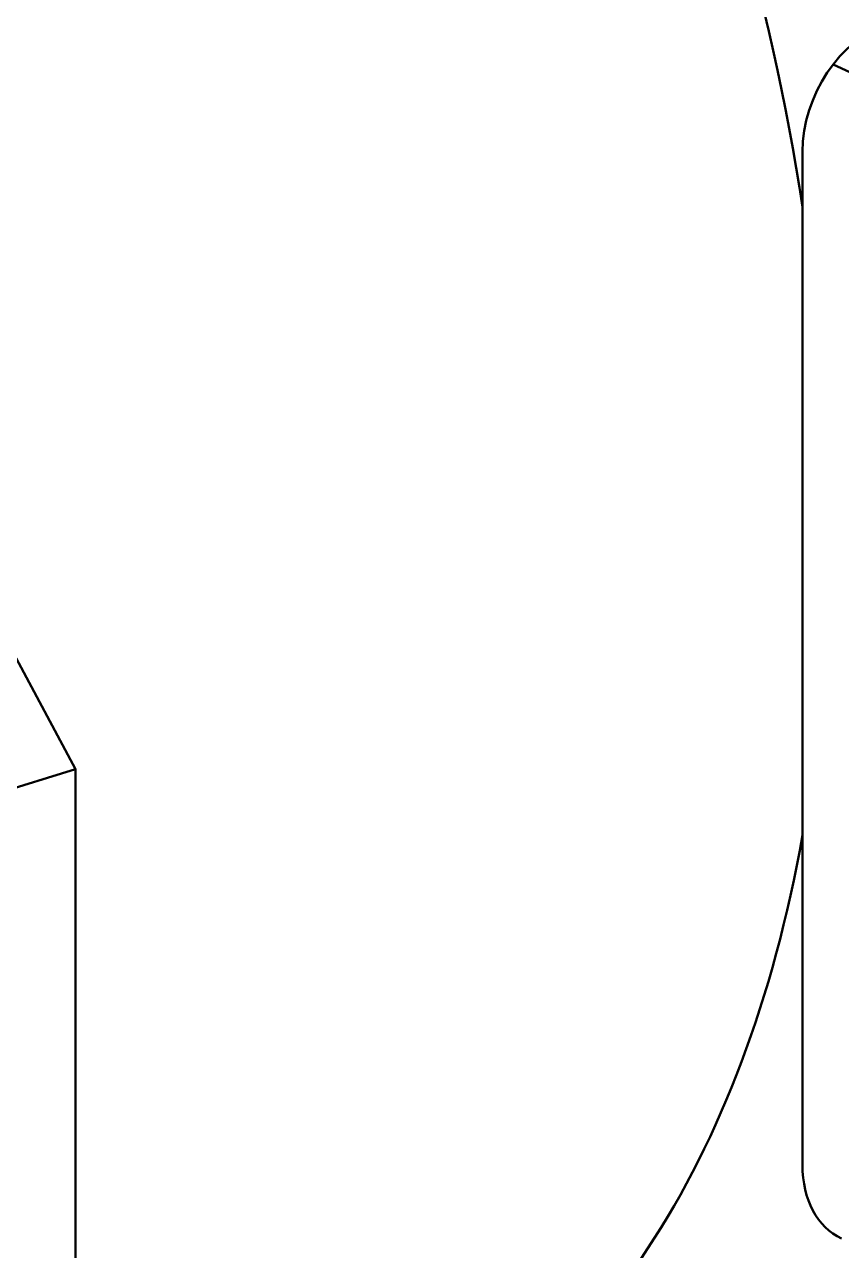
# Model space of a CAD drawing. Header units: inches. Extents: x -122986 to 27550, y -4965 to 6170.
# Drawn here: x 2837.7 to 2875.1, y 686.6 to 742.7 of the extents above; entities that cross this region are included whole.
import ezdxf

# ---------------------------------------------------------------- set-up
doc = ezdxf.new("R2010")
doc.units = ezdxf.units.IN
doc.header["$LTSCALE"] = 2
doc.header["$MEASUREMENT"] = 0
doc.layers.add('1 Đậm', color=7, linetype='Continuous', lineweight=50)

msp = doc.modelspace()

# ---------------------------------------------------------------- linework, layer by layer
at = {"layer": '1 Đậm', "lineweight": 50}
for p, q in [((2877.221, 739.691), (2874.697, 740.856)), ((2840.046, 708.627), (2824.266, 738.151)), ((2873.299, 690.524), (2873.299, 736.866)), ((2840.046, 708.627), (2835.392, 707.206)), ((2840.046, 601.112), (2840.046, 708.627))]:
    msp.add_line(p, q, dxfattribs=at)
for centre, major_axis, ratio, start_param, end_param in [((2832.803, 738.649), (19.285, -63.12), 0.585049, 1.326613, 3.094348), ((2877.177, 738.051), (-2.094, -4.54), 0.718873, 3.712103, 5.282899), ((2832.803, 738.649), (19.285, -63.12), 0.585049, 0.047298, 0.852527), ((2877.177, 691.708), (-2.094, -4.54), 0.718873, 5.282899, 6.283178)]:
    msp.add_ellipse(centre, major_axis=major_axis, ratio=ratio, start_param=start_param, end_param=end_param, dxfattribs=at)

doc.saveas('drawing.dxf')
